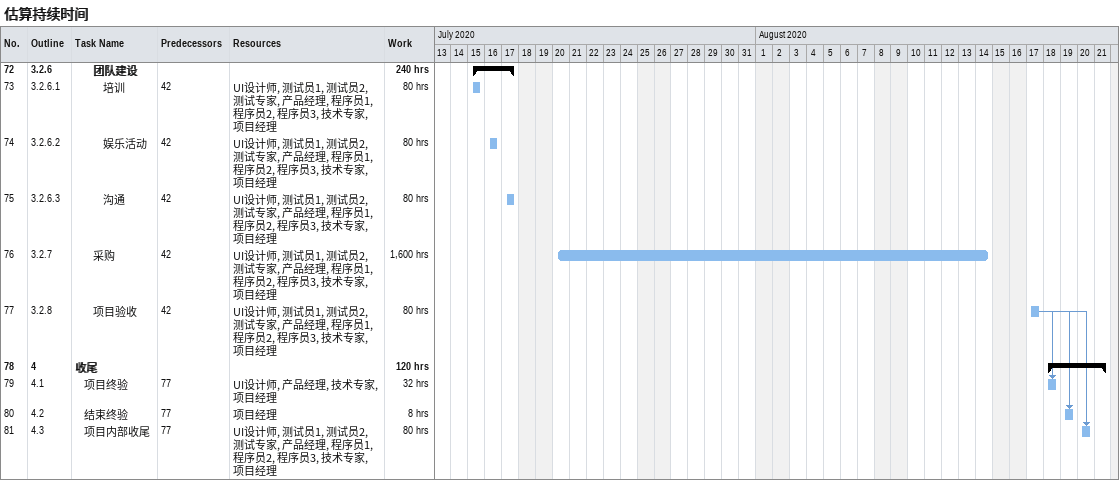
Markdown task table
估算持续时间

| ID | WBS | Task | Start | Finish | Predecessors | Resources | Work (h) |
|---|---|---|---|---|---|---|---|
| 72 | 3.2.6 | **团队建设** | 2020-07-15 | 2020-07-17 |  |  | 240 |
| 73 | 3.2.6.1 | 培训 | 2020-07-15 | 2020-07-15 | 42 | UI设计师, 测试员1, 测试员2, 测试专家, 产品经理, 程序员1, 程序员2, 程序员3, 技术专家, 项目经理 | 80 |
| 74 | 3.2.6.2 | 娱乐活动 | 2020-07-16 | 2020-07-16 | 42 | UI设计师, 测试员1, 测试员2, 测试专家, 产品经理, 程序员1, 程序员2, 程序员3, 技术专家, 项目经理 | 80 |
| 75 | 3.2.6.3 | 沟通 | 2020-07-17 | 2020-07-17 | 42 | UI设计师, 测试员1, 测试员2, 测试专家, 产品经理, 程序员1, 程序员2, 程序员3, 技术专家, 项目经理 | 80 |
| 76 | 3.2.7 | 采购 | 2020-07-20 | 2020-08-14 | 42 | UI设计师, 测试员1, 测试员2, 测试专家, 产品经理, 程序员1, 程序员2, 程序员3, 技术专家, 项目经理 | 1600 |
| 77 | 3.2.8 | 项目验收 | 2020-08-17 | 2020-08-17 | 42 | UI设计师, 测试员1, 测试员2, 测试专家, 产品经理, 程序员1, 程序员2, 程序员3, 技术专家, 项目经理 | 80 |
| 78 | 4 | **收尾** | 2020-08-18 | 2020-08-21 |  |  | 120 |
| 79 | 4.1 | 项目终验 | 2020-08-18 | 2020-08-18 | 77 | UI设计师, 产品经理, 技术专家, 项目经理 | 32 |
| 80 | 4.2 | 结束终验 | 2020-08-19 | 2020-08-19 | 77 | 项目经理 | 8 |
| 81 | 4.3 | 项目内部收尾 | 2020-08-20 | 2020-08-20 | 77 | UI设计师, 测试员1, 测试员2, 测试专家, 产品经理, 程序员1, 程序员2, 程序员3, 技术专家, 项目经理 | 80 |
